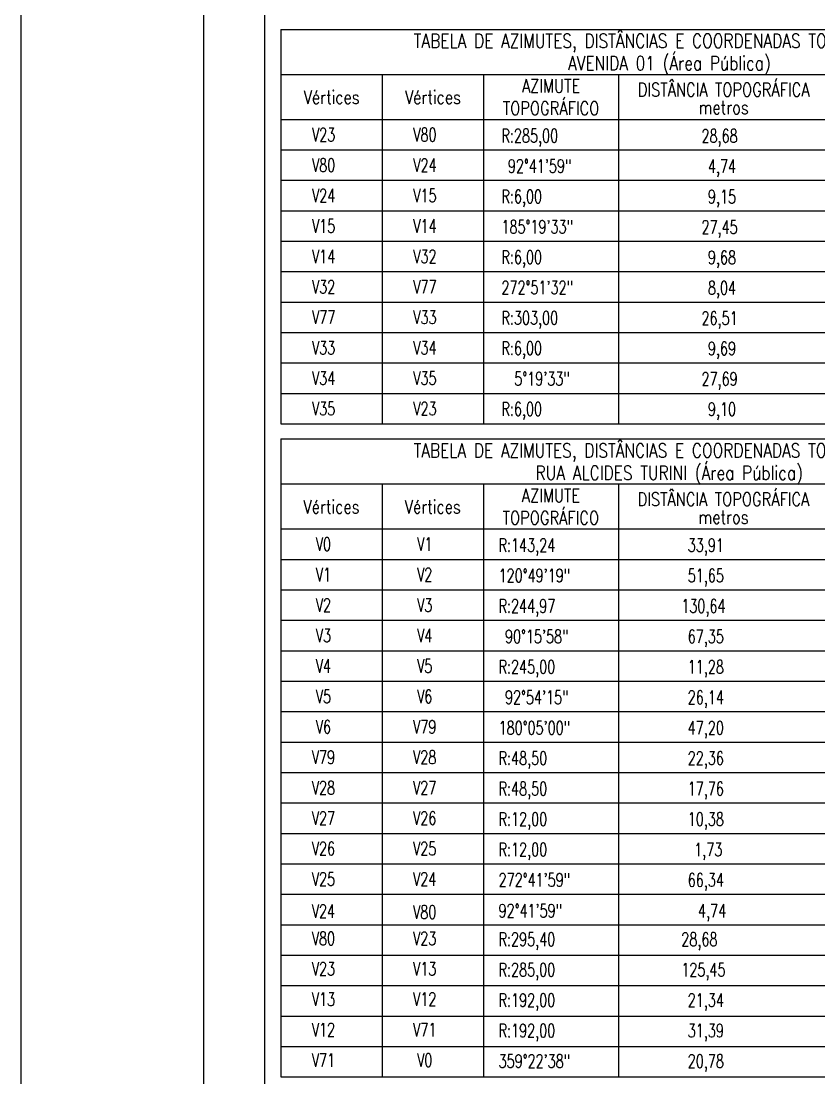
# Model space of a CAD drawing. Header units: millimetres. Extents: x 138869 to 139962, y 254956 to 255969.
# Drawn here: x 138869.5 to 139000.5, y 255472.4 to 255646 of the extents above; entities that cross this region are included whole.
import ezdxf
from ezdxf.enums import TextEntityAlignment as Align

# ---------------------------------------------------------------- set-up
doc = ezdxf.new("R2010")
doc.units = ezdxf.units.MM
doc.layers.add('SELO', color=7, linetype='Continuous')
doc.layers.add('Tabela', color=7, linetype='Continuous')
doc.styles.add('STYLE1', font='simplex.shx', dxfattribs={"width": 0.8, "height": 1.5})
doc.styles.add('STYLE2', font='simplex.shx', dxfattribs={"width": 0.8, "height": 2.5})

msp = doc.modelspace()

# ---------------------------------------------------------------- linework, layer by layer
at = {"layer": 'SELO'}
for p, q in [((138869.489, 254956.384), (138869.489, 255745.007)), ((138899.489, 254961.384), (138899.489, 255740.007))]:
    msp.add_line(p, q, dxfattribs=at)
at = {"layer": 'SELO', "color": 8}
msp.add_line((138909.489, 254971.384), (138909.489, 255730.007), dxfattribs=at)
at = {"layer": 'Tabela', "color": 3}
for p, q in [((138912.153, 255644.62), (138912.153, 255579.836)), ((138912.153, 255644.62), (139037.817, 255644.62)), ((138912.153, 255637.228), (139037.817, 255637.228)), ((138928.785, 255637.228), (138928.785, 255579.836)), ((138945.417, 255637.228), (138945.417, 255579.836)), ((138967.593, 255637.228), (138967.593, 255579.836)), ((138912.153, 255629.836), (139037.817, 255629.836)), ((138912.153, 255629.836), (139037.817, 255629.836)), ((138912.153, 255579.836), (139037.817, 255579.836)), ((138912.123, 255577.348), (138912.123, 255472.564)), ((138912.123, 255577.348), (139037.787, 255577.348)), ((138912.123, 255569.956), (139037.787, 255569.956)), ((138928.755, 255569.956), (138928.755, 255472.564)), ((138945.387, 255569.956), (138945.387, 255472.564)), ((138967.563, 255569.956), (138967.563, 255472.564)), ((138912.123, 255562.564), (139037.787, 255562.564)), ((138912.123, 255562.564), (139037.787, 255562.564)), ((138912.123, 255472.564), (139037.787, 255472.564))]:
    msp.add_line(p, q, dxfattribs=at)
at = {"layer": 'Tabela', "color": 1}
for p, q in [((138912.153, 255624.836), (139037.817, 255624.836)), ((138912.153, 255619.836), (139037.817, 255619.836)), ((138912.153, 255614.836), (139037.817, 255614.836)), ((138912.153, 255609.836), (139037.817, 255609.836)), ((138912.153, 255604.836), (139037.817, 255604.836)), ((138912.153, 255599.836), (139037.817, 255599.836)), ((138912.153, 255594.836), (139037.817, 255594.836)), ((138912.153, 255589.836), (139037.817, 255589.836)), ((138912.153, 255584.836), (139037.817, 255584.836)), ((138912.123, 255557.564), (139037.787, 255557.564)), ((138912.123, 255552.564), (139037.787, 255552.564)), ((138912.123, 255547.564), (139037.787, 255547.564)), ((138912.123, 255542.564), (139037.787, 255542.564)), ((138912.123, 255537.564), (139037.787, 255537.564)), ((138912.123, 255532.564), (139037.787, 255532.564)), ((138912.123, 255527.564), (139037.787, 255527.564)), ((138912.123, 255522.564), (139037.787, 255522.564)), ((138912.123, 255517.564), (139037.787, 255517.564)), ((138912.123, 255512.564), (139037.787, 255512.564)), ((138912.123, 255507.564), (139037.787, 255507.564)), ((138912.123, 255502.564), (139037.787, 255502.564)), ((138912.123, 255497.564), (139037.787, 255497.564)), ((138912.123, 255492.564), (139037.787, 255492.564)), ((138912.123, 255487.564), (139037.787, 255487.564)), ((138912.123, 255482.564), (139037.787, 255482.564)), ((138912.123, 255477.564), (139037.787, 255477.564))]:
    msp.add_line(p, q, dxfattribs=at)

# ---------------------------------------------------------------- texts
at = {"layer": 'Tabela', "color": 5, "style": 'STYLE2', "width": 0.8}
for s, p in [('TABELA DE AZIMUTES, DISTÂNCIAS E COORDENADAS TOPOGRÁFICAS ', (138975.932, 255642.772)), ('AVENIDA 01 (Área Pública)', (138975.932, 255639.076)), ('TABELA DE AZIMUTES, DISTÂNCIAS E COORDENADAS TOPOGRÁFICAS ', (138975.903, 255575.5)), ('RUA ALCIDES TURINI (Área Pública)', (138975.903, 255571.804))]:
    msp.add_text(s, height=2.31, dxfattribs=at).set_placement(p, align=Align.MIDDLE)
at = {"layer": 'Tabela', "color": 4, "style": 'STYLE1', "width": 0.8}
for s, p in [('AZIMUTE', (138956.505, 255635.334)), ('DISTÂNCIA TOPOGRÁFICA', (138984.849, 255635.09)), ('Vértices', (138920.469, 255633.532)), ('Vértices', (138937.101, 255633.532)), ('TOPOGRÁFICO', (138956.505, 255632.034)), ('metros', (138984.849, 255631.79)), ('AZIMUTE', (138956.475, 255568.062)), ('DISTÂNCIA TOPOGRÁFICA', (138984.819, 255567.818)), ('Vértices', (138920.439, 255566.26)), ('Vértices', (138937.071, 255566.26)), ('TOPOGRÁFICO', (138956.475, 255564.762)), ('metros', (138984.819, 255564.518))]:
    msp.add_text(s, height=2.2, dxfattribs=at).set_placement(p, align=Align.MIDDLE)
at = {"layer": 'Tabela', "style": 'STYLE1', "width": 0.7}
for s, p in [('V23', (138919.153, 255627.336)), ('V80', (138935.785, 255627.336)), ('V80', (138919.153, 255622.336)), ('V24', (138935.785, 255622.336)), ('V24', (138919.153, 255617.336)), ('V15', (138935.785, 255617.336)), ('V15', (138919.153, 255612.336)), ('V14', (138935.785, 255612.336)), ('V14', (138919.153, 255607.336)), ('V32', (138935.785, 255607.336)), ('V32', (138919.153, 255602.336)), ('V77', (138935.785, 255602.336)), ('V77', (138919.153, 255597.336)), ('V33', (138935.785, 255597.336)), ('V33', (138919.153, 255592.336)), ('V34', (138935.785, 255592.336)), ('V34', (138919.153, 255587.336)), ('V35', (138935.785, 255587.336)), ('V35', (138919.153, 255582.336)), ('V23', (138935.785, 255582.336)), ('V0', (138919.123, 255560.064)), ('V1', (138935.755, 255560.064)), ('V1', (138919.123, 255555.064)), ('V2', (138935.755, 255555.064)), ('V2', (138919.123, 255550.064)), ('V3', (138935.755, 255550.064)), ('V3', (138919.123, 255545.064)), ('V4', (138935.755, 255545.064)), ('V4', (138919.123, 255540.064)), ('V5', (138935.755, 255540.064)), ('V5', (138919.123, 255535.064)), ('V6', (138935.755, 255535.064)), ('V6', (138919.123, 255530.064)), ('V79', (138935.755, 255530.064)), ('V79', (138919.123, 255525.064)), ('V28', (138935.755, 255525.064)), ('V28', (138919.123, 255520.064)), ('V27', (138935.755, 255520.064)), ('V27', (138919.123, 255515.064)), ('V26', (138935.755, 255515.064)), ('V26', (138919.123, 255510.064)), ('V25', (138935.755, 255510.064)), ('V25', (138919.123, 255505.064)), ('V24', (138935.755, 255505.064)), ('V24', (138919.123, 255499.785)), ('V80', (138935.755, 255499.645)), ('V80', (138919.123, 255495.317)), ('V23', (138935.755, 255495.317)), ('V23', (138919.123, 255490.317)), ('V13', (138935.755, 255490.317)), ('V13', (138919.123, 255485.317)), ('V12', (138935.755, 255485.317)), ('V12', (138919.123, 255480.317)), ('V71', (138935.755, 255480.317)), ('V71', (138919.123, 255475.317)), ('V0', (138935.755, 255475.317))]:
    msp.add_text(s, height=2.2, dxfattribs=at).set_placement(p, align=Align.MIDDLE)
for s, p in [('R:285,00', (138948.358, 255626.07)), ('28,68', (138981.202, 255626.028)), (' 92°41\'59"', (138948.358, 255621.081)), (' 4,74', (138981.202, 255621.04)), ('R:6,00', (138948.358, 255616.092)), (' 9,15', (138981.202, 255616.051)), ('185°19\'33"', (138948.358, 255611.104)), ('27,45', (138981.202, 255611.063)), ('R:6,00', (138948.358, 255606.115)), (' 9,68', (138981.202, 255606.074)), ('272°51\'32"', (138948.358, 255601.126)), (' 8,04', (138981.202, 255601.085)), ('R:303,00', (138948.358, 255596.138)), ('26,51', (138981.202, 255596.097)), ('R:6,00', (138948.358, 255591.149)), (' 9,69', (138981.202, 255591.108)), ('  5°19\'33"', (138948.358, 255586.16)), ('27,69', (138981.202, 255586.119)), ('R:6,00', (138948.358, 255581.172)), (' 9,10', (138981.202, 255581.131)), ('R:143,24', (138947.887, 255558.814)), (' 33,91', (138977.887, 255558.814)), ('120°49\'19"', (138947.887, 255553.814)), (' 51,65', (138977.887, 255553.814)), ('R:244,97', (138947.887, 255548.814)), ('130,64', (138977.887, 255548.814)), (' 90°15\'58"', (138947.887, 255543.814)), (' 67,35', (138977.887, 255543.814)), ('R:245,00', (138947.887, 255538.814)), (' 11,28', (138977.887, 255538.814)), (' 92°54\'15"', (138947.887, 255533.814)), (' 26,14', (138977.887, 255533.814)), ('180°05\'00"', (138947.887, 255528.814)), (' 47,20', (138977.887, 255528.814)), ('R:48,50', (138947.887, 255523.814)), (' 22,36', (138977.887, 255523.814)), ('R:48,50', (138947.887, 255518.814)), (' 17,76', (138977.887, 255518.814)), ('R:12,00', (138947.887, 255513.814)), (' 10,38', (138977.887, 255513.814)), ('R:12,00', (138947.887, 255508.814)), ('  1,73', (138977.887, 255508.814)), ('272°41\'59"', (138947.887, 255503.814)), (' 66,34', (138977.887, 255503.814)), ('92%%D41\'59"', (138947.887, 255498.765)), ('4,74', (138980.64, 255498.765)), ('R:295,40', (138947.887, 255494.067)), ('28,68', (138977.887, 255494.067)), ('R:285,00', (138947.887, 255489.067)), ('125,45', (138977.887, 255489.067)), ('R:192,00', (138947.887, 255484.067)), (' 21,34', (138977.887, 255484.067)), ('R:192,00', (138947.887, 255479.067)), (' 31,39', (138977.887, 255479.067)), ('359°22\'38"', (138947.887, 255474.067)), (' 20,78', (138977.887, 255474.067))]:
    msp.add_text(s, height=2.2, dxfattribs=at).set_placement(p)

doc.saveas('drawing.dxf')
